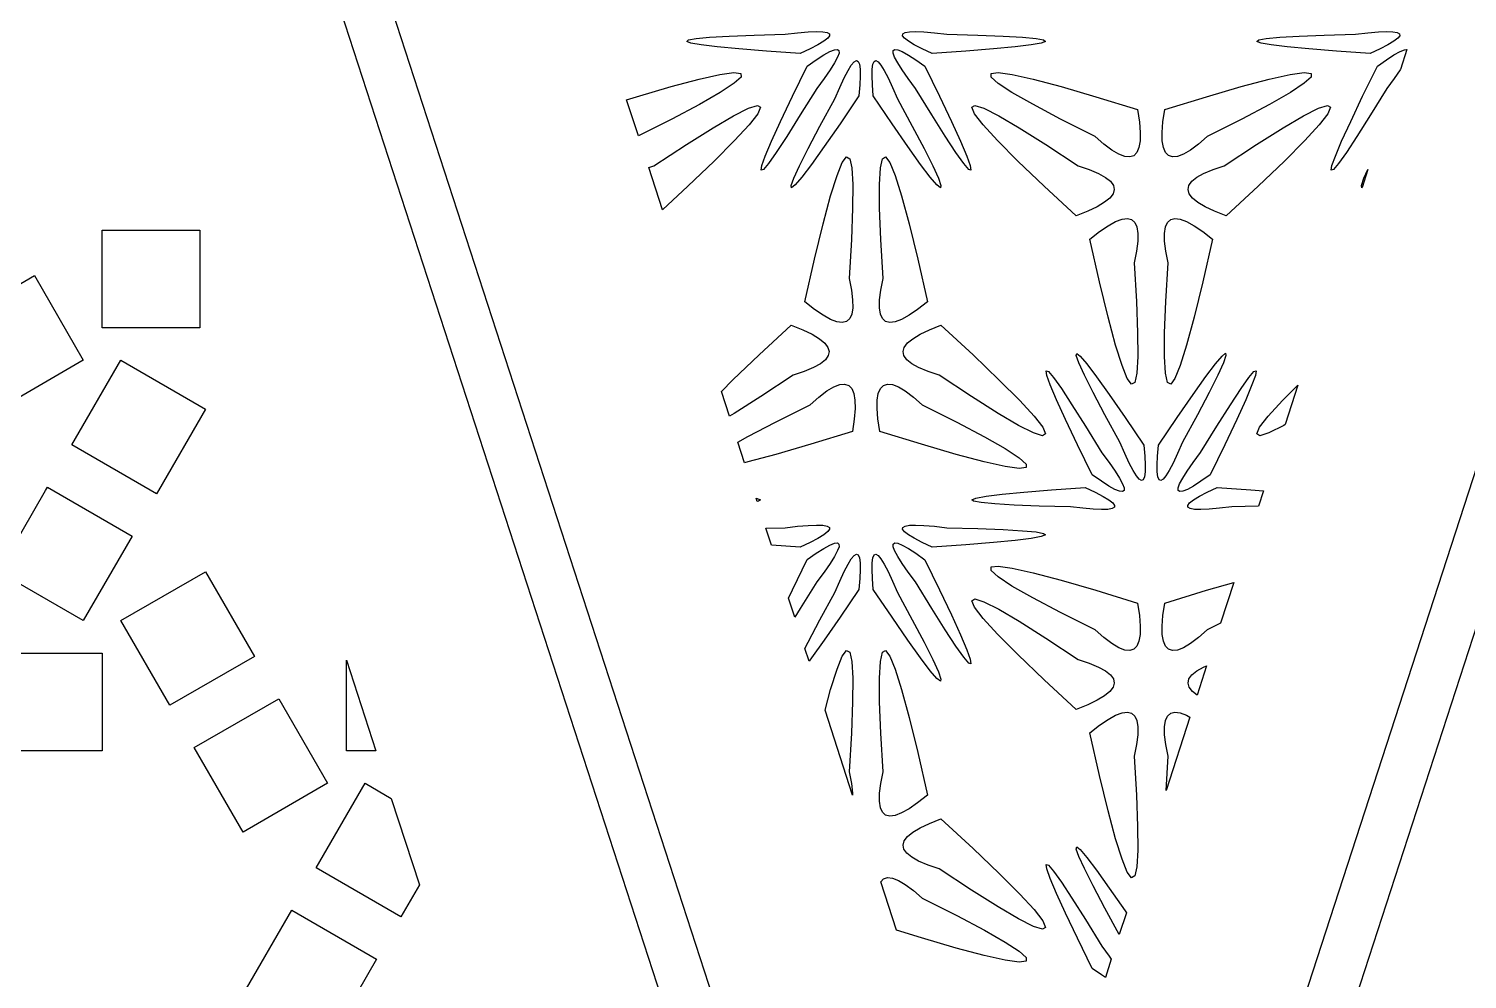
# Model space of a CAD drawing. Header units: metres. Extents: x 20 to 1108, y 20 to 485.
# Drawn here: x 269.3 to 357.6, y 77 to 135.4 of the extents above; entities that cross this region are included whole.
import ezdxf

# ---------------------------------------------------------------- set-up
doc = ezdxf.new("R2010")
doc.units = ezdxf.units.M

msp = doc.modelspace()

# ---------------------------------------------------------------- linework, layer by layer
for p, q in [((326.309, 20), (251.309, 250.826)), ((254.463, 250.826), (329.463, 20.0001)), ((329.463, 20.0001), (404.463, 250.826)), ((407.617, 250.826), (332.617, 20)), ((315.755, 135.029), (316.512, 135.117)), ((316.512, 135.117), (317.161, 135.174)), ((317.161, 135.174), (317.67, 135.195)), ((317.67, 135.195), (318.057, 135.183)), ((318.057, 135.183), (318.32, 135.135)), ((318.32, 135.135), (318.458, 135.053)), ((322.968, 135.053), (323.107, 135.134)), ((323.107, 135.134), (323.369, 135.183)), ((323.369, 135.183), (323.756, 135.195)), ((323.756, 135.195), (324.266, 135.174)), ((324.266, 135.174), (324.915, 135.118)), ((324.915, 135.118), (325.671, 135.029)), ((350.755, 135.029), (351.512, 135.117)), ((351.512, 135.117), (352.161, 135.174)), ((352.161, 135.174), (352.67, 135.195)), ((352.67, 135.195), (353.057, 135.183)), ((353.057, 135.183), (353.32, 135.135)), ((353.32, 135.135), (353.458, 135.053)), ((309.705, 134.591), (309.814, 134.686)), ((309.96, 134.488), (309.705, 134.591)), ((309.814, 134.686), (310.276, 134.772)), ((310.584, 134.373), (309.96, 134.488)), ((310.276, 134.772), (311.108, 134.85)), ((311.562, 134.255), (310.584, 134.373)), ((311.108, 134.85), (312.297, 134.917)), ((312.893, 134.123), (311.562, 134.255)), ((312.297, 134.917), (313.844, 134.979)), ((313.844, 134.979), (315.755, 135.029)), ((317.749, 134.379), (317.274, 134.131)), ((318.117, 134.601), (317.749, 134.379)), ((318.361, 134.789), (318.117, 134.601)), ((318.471, 134.938), (318.361, 134.789)), ((318.458, 135.053), (318.471, 134.938)), ((322.955, 134.938), (322.968, 135.053)), ((323.066, 134.788), (322.955, 134.938)), ((323.31, 134.6), (323.066, 134.788)), ((323.666, 134.385), (323.31, 134.6)), ((324.153, 134.13), (323.666, 134.385)), ((325.671, 135.029), (327.582, 134.978)), ((327.582, 134.978), (329.129, 134.917)), ((329.865, 134.254), (328.533, 134.125)), ((329.129, 134.917), (330.319, 134.85)), ((330.842, 134.373), (329.865, 134.254)), ((330.319, 134.85), (331.151, 134.771)), ((331.466, 134.487), (330.842, 134.373)), ((331.151, 134.771), (331.613, 134.686)), ((331.721, 134.591), (331.466, 134.487)), ((331.613, 134.686), (331.721, 134.591)), ((344.705, 134.591), (344.814, 134.686)), ((344.96, 134.488), (344.705, 134.591)), ((344.814, 134.686), (345.276, 134.772)), ((345.584, 134.373), (344.96, 134.488)), ((345.276, 134.772), (346.108, 134.85)), ((346.562, 134.255), (345.584, 134.373)), ((346.108, 134.85), (347.297, 134.917)), ((347.893, 134.123), (346.562, 134.255)), ((347.297, 134.917), (348.844, 134.979)), ((348.844, 134.979), (350.755, 135.029)), ((352.749, 134.379), (352.274, 134.131)), ((353.117, 134.601), (352.749, 134.379)), ((353.361, 134.789), (353.117, 134.601)), ((353.471, 134.938), (353.361, 134.789)), ((353.458, 135.053), (353.471, 134.938)), ((314.597, 133.988), (312.893, 134.123)), ((316.656, 133.841), (314.597, 133.988)), ((317.274, 134.131), (316.656, 133.841)), ((317.099, 133.072), (317.657, 133.461)), ((317.657, 133.461), (318.114, 133.753)), ((318.114, 133.753), (318.491, 133.959)), ((318.491, 133.959), (318.77, 134.074)), ((318.77, 134.074), (318.956, 134.096)), ((318.965, 133.626), (318.774, 133.268)), ((318.956, 134.096), (319.049, 134.027)), ((319.051, 133.865), (318.965, 133.626)), ((319.049, 134.027), (319.051, 133.865)), ((319.981, 133.329), (320.121, 133.409)), ((320.121, 133.409), (320.228, 133.362)), ((320.228, 133.362), (320.3, 133.192)), ((321.126, 133.191), (321.199, 133.361)), ((321.199, 133.361), (321.305, 133.409)), ((321.305, 133.409), (321.446, 133.329)), ((322.374, 133.865), (322.376, 134.027)), ((322.462, 133.623), (322.374, 133.865)), ((322.376, 134.027), (322.47, 134.096)), ((322.653, 133.268), (322.462, 133.623)), ((322.47, 134.096), (322.659, 134.074)), ((322.659, 134.074), (322.932, 133.962)), ((322.932, 133.962), (323.315, 133.751)), ((323.315, 133.751), (323.766, 133.461)), ((323.766, 133.461), (324.326, 133.07)), ((324.771, 133.841), (324.153, 134.13)), ((326.828, 133.988), (324.771, 133.841)), ((328.533, 134.125), (326.828, 133.988)), ((349.597, 133.988), (347.893, 134.123)), ((351.656, 133.841), (349.597, 133.988)), ((352.274, 134.131), (351.656, 133.841)), ((352.099, 133.072), (352.657, 133.461)), ((352.657, 133.461), (353.114, 133.753)), ((353.114, 133.753), (353.491, 133.959)), ((353.491, 133.959), (353.77, 134.074)), ((353.916, 134.091), (353.515, 132.858)), ((353.77, 134.074), (353.916, 134.091)), ((310.466, 132.271), (311.743, 132.557)), ((311.743, 132.557), (312.603, 132.674)), ((312.603, 132.674), (313.031, 132.622)), ((313.031, 132.622), (313.034, 132.399)), ((316.197, 131.216), (317.099, 133.072)), ((318.5, 132.834), (318.135, 132.312)), ((318.774, 133.268), (318.5, 132.834)), ((319.367, 132.346), (319.607, 132.803)), ((319.607, 132.803), (319.805, 133.121)), ((319.805, 133.121), (319.981, 133.329)), ((320.3, 133.192), (320.343, 132.886)), ((320.343, 132.886), (320.351, 132.458)), ((321.076, 132.471), (321.084, 132.886)), ((321.099, 131.922), (321.076, 132.471)), ((321.084, 132.886), (321.126, 133.191)), ((321.446, 133.329), (321.621, 133.121)), ((321.621, 133.121), (321.82, 132.803)), ((321.82, 132.803), (322.06, 132.342)), ((322.925, 132.834), (322.653, 133.268)), ((323.29, 132.313), (322.925, 132.834)), ((324.326, 133.07), (325.229, 131.214)), ((328.393, 132.399), (328.396, 132.621)), ((328.396, 132.621), (328.824, 132.673)), ((328.824, 132.673), (329.683, 132.557)), ((329.683, 132.557), (330.96, 132.27)), ((345.466, 132.271), (346.743, 132.557)), ((346.743, 132.557), (347.603, 132.674)), ((347.603, 132.674), (348.031, 132.622)), ((348.031, 132.622), (348.034, 132.399)), ((351.197, 131.216), (352.099, 133.072)), ((353.5, 132.834), (353.135, 132.312)), ((353.515, 132.858), (353.5, 132.834)), ((306.61, 131.189), (308.747, 131.812)), ((308.747, 131.812), (310.466, 132.271)), ((312.615, 132.012), (311.761, 131.45)), ((313.034, 132.399), (312.615, 132.012)), ((317.68, 131.703), (316.676, 130.068)), ((318.135, 132.312), (317.68, 131.703)), ((318.789, 131.053), (319.092, 131.759)), ((319.092, 131.759), (319.367, 132.346)), ((320.326, 131.922), (320.27, 131.242)), ((320.351, 132.458), (320.326, 131.922)), ((321.157, 131.242), (321.099, 131.922)), ((322.06, 132.342), (322.337, 131.755)), ((322.337, 131.755), (322.635, 131.06)), ((323.745, 131.703), (323.29, 132.313)), ((324.749, 130.068), (323.745, 131.703)), ((328.812, 132.011), (328.393, 132.399)), ((329.665, 131.449), (328.812, 132.011)), ((330.96, 132.27), (332.679, 131.812)), ((332.679, 131.812), (334.817, 131.188)), ((341.61, 131.189), (343.747, 131.812)), ((343.747, 131.812), (345.466, 132.271)), ((347.615, 132.012), (346.761, 131.45)), ((348.034, 132.399), (347.615, 132.012)), ((352.68, 131.703), (351.676, 130.068)), ((353.135, 132.312), (352.68, 131.703)), ((306.014, 131.003), (306.61, 131.189)), ((306.731, 128.796), (306.014, 131.003)), ((310.483, 130.72), (308.779, 129.82)), ((311.761, 131.45), (310.483, 130.72)), ((315.464, 129.674), (316.197, 131.216)), ((317.878, 129.375), (318.789, 131.053)), ((320.27, 131.242), (319.112, 129.532)), ((322.315, 129.532), (321.157, 131.242)), ((322.635, 131.06), (323.55, 129.372)), ((325.229, 131.214), (325.963, 129.672)), ((330.94, 130.723), (329.665, 131.449)), ((332.645, 129.821), (330.94, 130.723)), ((334.817, 131.188), (337.378, 130.395)), ((339.048, 130.396), (341.61, 131.189)), ((345.483, 130.72), (343.779, 129.82)), ((346.761, 131.45), (345.483, 130.72)), ((350.464, 129.674), (351.197, 131.216)), ((308.779, 129.82), (306.731, 128.796)), ((311.315, 129.289), (312.574, 130.024)), ((312.574, 130.024), (313.493, 130.485)), ((313.493, 130.485), (314.041, 130.657)), ((314.061, 130.145), (313.527, 129.455)), ((314.041, 130.657), (314.231, 130.544)), ((314.231, 130.544), (314.061, 130.145)), ((316.676, 130.068), (315.85, 128.757)), ((325.576, 128.758), (324.749, 130.068)), ((327.196, 130.544), (327.385, 130.657)), ((327.366, 130.145), (327.196, 130.544)), ((327.9, 129.454), (327.366, 130.145)), ((327.385, 130.657), (327.933, 130.485)), ((327.933, 130.485), (328.854, 130.024)), ((328.854, 130.024), (330.114, 129.287)), ((334.778, 128.754), (332.645, 129.821)), ((337.378, 130.395), (337.489, 129.635)), ((338.939, 129.646), (339.048, 130.396)), ((343.779, 129.82), (341.649, 128.754)), ((346.315, 129.289), (347.574, 130.024)), ((347.574, 130.024), (348.493, 130.485)), ((348.493, 130.485), (349.041, 130.657)), ((349.061, 130.145), (348.527, 129.455)), ((349.041, 130.657), (349.231, 130.544)), ((349.231, 130.544), (349.061, 130.145)), ((351.676, 130.068), (350.85, 128.757)), ((309.678, 128.259), (311.315, 129.289)), ((313.527, 129.455), (312.644, 128.497)), ((314.909, 128.454), (315.464, 129.674)), ((317.155, 128.001), (317.878, 129.375)), ((319.112, 129.532), (318.144, 128.129)), ((323.284, 128.129), (322.315, 129.532)), ((323.55, 129.372), (324.272, 128.001)), ((325.963, 129.672), (326.516, 128.454)), ((328.782, 128.497), (327.9, 129.454)), ((330.114, 129.287), (331.748, 128.258)), ((337.489, 129.635), (337.538, 128.993)), ((337.538, 128.993), (337.529, 128.477)), ((338.888, 128.994), (338.939, 129.646)), ((338.898, 128.477), (338.888, 128.994)), ((344.678, 128.259), (346.315, 129.289)), ((348.527, 129.455), (347.644, 128.497)), ((349.909, 128.454), (350.464, 129.674)), ((307.692, 126.949), (309.678, 128.259)), ((312.644, 128.497), (311.39, 127.239)), ((314.523, 127.539), (314.909, 128.454)), ((315.85, 128.757), (315.198, 127.765)), ((318.144, 128.129), (317.365, 127.036)), ((324.062, 127.036), (323.284, 128.129)), ((326.227, 127.767), (325.576, 128.758)), ((326.516, 128.454), (326.904, 127.539)), ((330.034, 127.24), (328.782, 128.497)), ((331.748, 128.258), (333.734, 126.949)), ((335.313, 128.283), (334.778, 128.754)), ((335.806, 127.913), (335.313, 128.283)), ((337.463, 128.07), (337.331, 127.759)), ((337.529, 128.477), (337.463, 128.07)), ((338.963, 128.07), (338.898, 128.477)), ((339.095, 127.76), (338.963, 128.07)), ((341.114, 128.284), (340.619, 127.913)), ((341.649, 128.754), (341.114, 128.284)), ((342.692, 126.949), (344.678, 128.259)), ((347.644, 128.497), (346.39, 127.239)), ((349.523, 127.539), (349.909, 128.454)), ((350.85, 128.757), (350.198, 127.765)), ((311.39, 127.239), (309.778, 125.7)), ((314.314, 126.96), (314.523, 127.539)), ((315.198, 127.765), (314.715, 127.083)), ((316.624, 126.943), (317.155, 128.001)), ((319.251, 127.144), (319.513, 127.491)), ((319.513, 127.491), (319.706, 127.383)), ((319.706, 127.383), (319.833, 126.825)), ((321.593, 126.824), (321.72, 127.384)), ((321.72, 127.384), (321.913, 127.491)), ((321.913, 127.491), (322.176, 127.144)), ((324.272, 128.001), (324.806, 126.938)), ((326.71, 127.083), (326.227, 127.767)), ((326.904, 127.539), (327.112, 126.96)), ((331.648, 125.7), (330.034, 127.24)), ((336.233, 127.66), (335.806, 127.913)), ((336.597, 127.518), (336.233, 127.66)), ((336.897, 127.489), (336.597, 127.518)), ((337.147, 127.569), (336.897, 127.489)), ((337.331, 127.759), (337.147, 127.569)), ((339.28, 127.57), (339.095, 127.76)), ((339.53, 127.489), (339.28, 127.57)), ((339.829, 127.518), (339.53, 127.489)), ((340.194, 127.66), (339.829, 127.518)), ((340.619, 127.913), (340.194, 127.66)), ((346.39, 127.239), (344.778, 125.7)), ((349.314, 126.96), (349.523, 127.539)), ((350.198, 127.765), (349.715, 127.083)), ((307.367, 126.839), (307.692, 126.949)), ((308.208, 124.248), (307.367, 126.839)), ((314.274, 126.676), (314.314, 126.96)), ((314.409, 126.725), (314.274, 126.676)), ((314.715, 127.083), (314.409, 126.725)), ((316.278, 126.192), (316.624, 126.943)), ((317.365, 127.036), (316.773, 126.253)), ((318.534, 125.098), (318.929, 126.355)), ((318.929, 126.355), (319.251, 127.144)), ((319.833, 126.825), (319.892, 125.796)), ((321.534, 125.796), (321.593, 126.824)), ((322.176, 127.144), (322.497, 126.354)), ((322.497, 126.354), (322.892, 125.096)), ((324.654, 126.252), (324.062, 127.036)), ((324.806, 126.938), (325.152, 126.186)), ((327.017, 126.725), (326.71, 127.083)), ((327.152, 126.676), (327.017, 126.725)), ((327.112, 126.96), (327.152, 126.676)), ((333.734, 126.949), (334.41, 126.72)), ((334.41, 126.72), (334.989, 126.476)), ((334.989, 126.476), (335.409, 126.239)), ((341.016, 126.24), (341.437, 126.476)), ((341.437, 126.476), (342.015, 126.721)), ((342.015, 126.721), (342.692, 126.949)), ((349.274, 126.676), (349.314, 126.96)), ((349.409, 126.725), (349.274, 126.676)), ((349.715, 127.083), (349.409, 126.725)), ((351.52, 126.717), (351.161, 125.614)), ((351.278, 126.192), (351.52, 126.717)), ((309.778, 125.7), (308.208, 124.248)), ((316.118, 125.738), (316.278, 126.192)), ((316.142, 125.6), (316.118, 125.738)), ((316.364, 125.771), (316.142, 125.6)), ((316.773, 126.253), (316.364, 125.771)), ((319.892, 125.796), (319.885, 124.338)), ((321.541, 124.34), (321.534, 125.796)), ((325.064, 125.769), (324.654, 126.252)), ((325.278, 125.603), (325.064, 125.769)), ((325.152, 126.186), (325.309, 125.737)), ((325.309, 125.737), (325.278, 125.603)), ((333.617, 123.877), (331.648, 125.7)), ((335.409, 126.239), (335.711, 125.996)), ((335.711, 125.996), (335.893, 125.743)), ((335.946, 125.489), (335.871, 125.234)), ((335.893, 125.743), (335.946, 125.489)), ((340.48, 125.49), (340.533, 125.743)), ((340.553, 125.233), (340.48, 125.49)), ((340.533, 125.743), (340.714, 125.996)), ((340.714, 125.996), (341.016, 126.24)), ((344.778, 125.7), (342.809, 123.877)), ((351.118, 125.738), (351.278, 126.192)), ((351.142, 125.6), (351.118, 125.738)), ((351.161, 125.614), (351.142, 125.6)), ((318.073, 123.379), (318.534, 125.098)), ((322.892, 125.096), (323.356, 123.378)), ((335.351, 124.704), (334.899, 124.433)), ((335.67, 124.966), (335.351, 124.704)), ((335.871, 125.234), (335.67, 124.966)), ((340.753, 124.967), (340.553, 125.233)), ((341.078, 124.702), (340.753, 124.967)), ((341.527, 124.433), (341.078, 124.702)), ((319.885, 124.338), (319.812, 122.413)), ((321.615, 122.414), (321.541, 124.34)), ((334.326, 124.16), (333.617, 123.877)), ((334.899, 124.433), (334.326, 124.16)), ((336.034, 123.519), (336.426, 123.666)), ((336.426, 123.666), (336.753, 123.708)), ((336.753, 123.708), (337.013, 123.643)), ((337.013, 123.643), (337.208, 123.467)), ((339.218, 123.467), (339.413, 123.643)), ((339.413, 123.643), (339.673, 123.707)), ((339.673, 123.707), (340, 123.666)), ((340, 123.666), (340.393, 123.518)), ((342.096, 124.161), (341.527, 124.433)), ((342.809, 123.877), (342.096, 124.161)), ((273.809, 117), (273.809, 123)), ((273.809, 123), (279.809, 123)), ((279.809, 123), (279.809, 117)), ((317.545, 121.218), (318.073, 123.379)), ((323.356, 123.378), (323.881, 121.218)), ((334.451, 122.434), (335.05, 122.907)), ((335.05, 122.907), (335.571, 123.262)), ((335.571, 123.262), (336.034, 123.519)), ((337.208, 123.467), (337.331, 123.194)), ((337.331, 123.194), (337.392, 122.799)), ((337.392, 122.799), (337.386, 122.31)), ((339.034, 122.799), (339.095, 123.194)), ((339.04, 122.31), (339.034, 122.799)), ((339.095, 123.194), (339.218, 123.467)), ((340.393, 123.518), (340.856, 123.262)), ((340.856, 123.262), (341.376, 122.906)), ((341.376, 122.906), (341.975, 122.434)), ((319.812, 122.413), (319.671, 120.034)), ((321.755, 120.033), (321.615, 122.414)), ((335.045, 119.814), (334.451, 122.434)), ((337.386, 122.31), (337.314, 121.713)), ((339.113, 121.712), (339.04, 122.31)), ((341.975, 122.434), (341.381, 119.814)), ((316.951, 118.599), (317.545, 121.218)), ((323.881, 121.218), (324.475, 118.599)), ((337.314, 121.713), (337.171, 120.998)), ((337.171, 120.998), (337.312, 118.617)), ((339.255, 120.997), (339.113, 121.712)), ((339.115, 118.621), (339.255, 120.997)), ((264.46, 117.202), (269.656, 120.201)), ((269.656, 120.201), (272.657, 115.005)), ((319.671, 120.034), (319.814, 119.319)), ((319.814, 119.319), (319.886, 118.723)), ((321.54, 118.723), (321.613, 119.318)), ((321.613, 119.318), (321.755, 120.033)), ((335.571, 117.653), (335.045, 119.814)), ((341.381, 119.814), (340.854, 117.652)), ((317.548, 118.127), (316.951, 118.599)), ((319.886, 118.723), (319.892, 118.233)), ((321.534, 118.233), (321.54, 118.723)), ((324.475, 118.599), (323.878, 118.127)), ((337.312, 118.617), (337.385, 116.692)), ((339.041, 116.698), (339.115, 118.621)), ((318.07, 117.771), (317.548, 118.127)), ((318.534, 117.515), (318.07, 117.771)), ((318.926, 117.365), (318.534, 117.515)), ((319.708, 117.565), (319.513, 117.39)), ((319.831, 117.837), (319.708, 117.565)), ((319.892, 118.233), (319.831, 117.837)), ((321.595, 117.837), (321.534, 118.233)), ((321.718, 117.565), (321.595, 117.837)), ((321.913, 117.39), (321.718, 117.565)), ((322.893, 117.513), (322.5, 117.365)), ((323.356, 117.77), (322.893, 117.513)), ((323.878, 118.127), (323.356, 117.77)), ((336.034, 115.936), (335.571, 117.653)), ((340.854, 117.652), (340.392, 115.935)), ((279.809, 117), (273.809, 117)), ((314.149, 115.331), (316.117, 117.154)), ((316.117, 117.154), (316.83, 116.87)), ((316.83, 116.87), (317.399, 116.601)), ((317.399, 116.601), (317.848, 116.329)), ((319.253, 117.324), (318.926, 117.365)), ((319.513, 117.39), (319.253, 117.324)), ((322.173, 117.323), (321.913, 117.39)), ((322.5, 117.365), (322.173, 117.323)), ((323.576, 116.327), (324.028, 116.6)), ((324.028, 116.6), (324.6, 116.871)), ((324.6, 116.871), (325.31, 117.154)), ((325.31, 117.154), (327.279, 115.331)), ((337.385, 116.692), (337.392, 115.235)), ((339.034, 115.235), (339.041, 116.698)), ((317.848, 116.329), (318.173, 116.065)), ((318.173, 116.065), (318.373, 115.799)), ((318.373, 115.799), (318.447, 115.541)), ((322.981, 115.542), (323.055, 115.798)), ((323.055, 115.798), (323.256, 116.066)), ((323.256, 116.066), (323.576, 116.327)), ((336.428, 114.682), (336.034, 115.936)), ((340.392, 115.935), (339.998, 114.68)), ((272.657, 115.005), (267.461, 112.005)), ((271.961, 109.809), (274.961, 115.005)), ((274.961, 115.005), (280.157, 112.005)), ((312.539, 113.794), (314.149, 115.331)), ((318.212, 115.036), (317.91, 114.792)), ((318.394, 115.288), (318.212, 115.036)), ((318.447, 115.541), (318.394, 115.288)), ((323.034, 115.288), (322.981, 115.542)), ((323.215, 115.036), (323.034, 115.288)), ((323.517, 114.792), (323.215, 115.036)), ((327.279, 115.331), (328.892, 113.791)), ((333.617, 115.294), (333.649, 115.429)), ((333.775, 114.848), (333.617, 115.294)), ((333.649, 115.429), (333.863, 115.263)), ((334.12, 114.094), (333.775, 114.848)), ((333.863, 115.263), (334.273, 114.779)), ((337.392, 115.235), (337.333, 114.207)), ((339.093, 114.206), (339.034, 115.235)), ((342.159, 114.785), (342.563, 115.262)), ((342.649, 114.841), (342.304, 114.092)), ((342.563, 115.262), (342.784, 115.433)), ((342.808, 115.293), (342.649, 114.841)), ((342.784, 115.433), (342.808, 115.293)), ((316.235, 114.082), (314.248, 112.773)), ((316.91, 114.311), (316.235, 114.082)), ((317.49, 114.557), (316.91, 114.311)), ((317.91, 114.792), (317.49, 114.557)), ((323.938, 114.558), (323.517, 114.792)), ((324.517, 114.312), (323.938, 114.558)), ((325.193, 114.082), (324.517, 114.312)), ((327.178, 112.774), (325.193, 114.082)), ((331.814, 114.074), (331.775, 114.359)), ((331.775, 114.359), (331.909, 114.308)), ((332.023, 113.492), (331.814, 114.074)), ((331.909, 114.308), (332.216, 113.948)), ((332.216, 113.948), (332.7, 113.266)), ((334.655, 113.03), (334.12, 114.094)), ((334.273, 114.779), (334.865, 113.995)), ((334.865, 113.995), (335.643, 112.902)), ((336.75, 113.888), (336.428, 114.682)), ((337.333, 114.207), (337.206, 113.648)), ((339.22, 113.649), (339.093, 114.206)), ((339.998, 114.68), (339.675, 113.888)), ((340.784, 112.904), (341.564, 113.998)), ((341.564, 113.998), (342.159, 114.785)), ((342.304, 114.092), (341.772, 113.03)), ((343.731, 113.27), (344.211, 113.948)), ((344.211, 113.948), (344.518, 114.308)), ((344.613, 114.071), (344.404, 113.492)), ((344.518, 114.308), (344.653, 114.356)), ((344.653, 114.356), (344.613, 114.071)), ((311.834, 113.088), (312.539, 113.794)), ((312.326, 111.575), (311.834, 113.088)), ((317.813, 112.747), (318.308, 113.119)), ((318.308, 113.119), (318.733, 113.371)), ((318.733, 113.371), (319.097, 113.515)), ((319.097, 113.515), (319.397, 113.542)), ((319.397, 113.542), (319.647, 113.461)), ((319.647, 113.461), (319.831, 113.273)), ((319.831, 113.273), (319.963, 112.961)), ((321.463, 112.961), (321.595, 113.273)), ((321.595, 113.273), (321.78, 113.462)), ((321.78, 113.462), (322.03, 113.542)), ((322.03, 113.542), (322.329, 113.516)), ((322.329, 113.516), (322.694, 113.371)), ((322.694, 113.371), (323.118, 113.119)), ((323.118, 113.119), (323.614, 112.748)), ((328.892, 113.791), (330.145, 112.535)), ((332.41, 112.577), (332.023, 113.492)), ((332.7, 113.266), (333.351, 112.274)), ((337.013, 113.54), (336.75, 113.888)), ((337.206, 113.648), (337.013, 113.54)), ((339.413, 113.54), (339.22, 113.649)), ((339.675, 113.888), (339.413, 113.54)), ((343.077, 112.276), (343.731, 113.27)), ((344.404, 113.492), (344.017, 112.577)), ((346.283, 112.535), (347.216, 113.471)), ((347.216, 113.471), (346.431, 111.053)), ((314.248, 112.773), (312.612, 111.742)), ((315.15, 111.212), (317.278, 112.277)), ((317.278, 112.277), (317.813, 112.747)), ((319.963, 112.961), (320.029, 112.555)), ((320.029, 112.555), (320.038, 112.037)), ((321.388, 112.038), (321.398, 112.555)), ((321.398, 112.555), (321.463, 112.961)), ((323.614, 112.748), (324.149, 112.277)), ((324.149, 112.277), (326.282, 111.21)), ((328.813, 111.744), (327.178, 112.774)), ((330.145, 112.535), (331.025, 111.579)), ((332.963, 111.359), (332.41, 112.577)), ((333.351, 112.274), (334.177, 110.963)), ((335.376, 111.659), (334.655, 113.03)), ((335.643, 112.902), (336.612, 111.5)), ((339.816, 111.5), (340.784, 112.904)), ((341.772, 113.03), (341.049, 111.658)), ((342.251, 110.964), (343.077, 112.276)), ((344.017, 112.577), (343.463, 111.359)), ((345.402, 111.579), (346.283, 112.535)), ((280.157, 112.005), (277.274, 107.01)), ((312.612, 111.742), (312.326, 111.575)), ((319.989, 111.397), (319.878, 110.637)), ((320.038, 112.037), (319.989, 111.397)), ((321.438, 111.398), (321.388, 112.038)), ((321.548, 110.637), (321.438, 111.398)), ((330.073, 111.008), (328.813, 111.744)), ((331.025, 111.579), (331.561, 110.888)), ((333.698, 109.818), (332.963, 111.359)), ((336.291, 109.973), (335.376, 111.659)), ((336.612, 111.5), (337.77, 109.789)), ((338.657, 109.789), (339.816, 111.5)), ((341.049, 111.658), (340.137, 109.979)), ((343.463, 111.359), (342.73, 109.817)), ((344.866, 110.887), (345.402, 111.579)), ((313.448, 110.314), (315.15, 111.212)), ((319.878, 110.637), (317.317, 109.843)), ((324.11, 109.844), (321.548, 110.637)), ((326.282, 111.21), (327.987, 110.31)), ((330.993, 110.546), (330.073, 111.008)), ((331.541, 110.374), (330.993, 110.546)), ((331.731, 110.488), (331.541, 110.374)), ((331.561, 110.888), (331.731, 110.488)), ((334.177, 110.963), (335.181, 109.328)), ((341.25, 109.335), (342.251, 110.964)), ((344.696, 110.488), (344.866, 110.887)), ((344.885, 110.374), (344.696, 110.488)), ((345.433, 110.546), (344.885, 110.374)), ((346.353, 111.008), (345.433, 110.546)), ((346.431, 111.053), (346.353, 111.008)), ((277.156, 106.809), (271.961, 109.809)), ((312.848, 109.97), (313.448, 110.314)), ((313.255, 108.715), (312.848, 109.97)), ((317.317, 109.843), (315.179, 109.22)), ((326.247, 109.22), (324.11, 109.844)), ((327.987, 110.31), (329.257, 109.584)), ((329.257, 109.584), (330.115, 109.021)), ((334.6, 107.961), (333.698, 109.818)), ((336.589, 109.276), (336.291, 109.973)), ((337.77, 109.789), (337.827, 109.109)), ((338.6, 109.114), (338.657, 109.789)), ((340.137, 109.979), (339.834, 109.274)), ((342.73, 109.817), (341.827, 107.959)), ((313.46, 108.761), (313.255, 108.715)), ((315.179, 109.22), (313.46, 108.761)), ((327.966, 108.762), (326.247, 109.22)), ((329.243, 108.476), (327.966, 108.762)), ((330.115, 109.021), (330.534, 108.633)), ((330.534, 108.633), (330.531, 108.41)), ((335.181, 109.328), (335.636, 108.719)), ((335.636, 108.719), (336.001, 108.198)), ((336.867, 108.69), (336.589, 109.276)), ((337.104, 108.234), (336.867, 108.69)), ((337.827, 109.109), (337.851, 108.561)), ((338.576, 108.573), (338.6, 109.114)), ((339.563, 108.692), (339.323, 108.233)), ((339.834, 109.274), (339.563, 108.692)), ((340.426, 108.198), (340.793, 108.725)), ((340.793, 108.725), (341.25, 109.335)), ((330.103, 108.359), (329.243, 108.476)), ((330.531, 108.41), (330.103, 108.359)), ((335.16, 107.57), (334.6, 107.961)), ((336.001, 108.198), (336.274, 107.766)), ((336.274, 107.766), (336.464, 107.408)), ((337.305, 107.91), (337.104, 108.234)), ((337.481, 107.702), (337.305, 107.91)), ((337.8, 107.841), (337.728, 107.67)), ((337.842, 108.146), (337.8, 107.841)), ((337.851, 108.561), (337.842, 108.146)), ((338.583, 108.146), (338.576, 108.573)), ((338.626, 107.84), (338.583, 108.146)), ((338.699, 107.669), (338.626, 107.84)), ((339.121, 107.91), (338.946, 107.702)), ((339.323, 108.233), (339.121, 107.91)), ((339.963, 107.408), (340.153, 107.766)), ((340.153, 107.766), (340.426, 108.198)), ((341.827, 107.959), (341.27, 107.571)), ((267.46, 102.015), (270.344, 107.01)), ((270.344, 107.01), (270.461, 107.211)), ((270.461, 107.211), (275.656, 104.211)), ((277.274, 107.01), (277.156, 106.809)), ((329.062, 106.777), (330.394, 106.906)), ((330.394, 106.906), (332.098, 107.043)), ((332.098, 107.043), (334.156, 107.191)), ((334.156, 107.191), (334.774, 106.901)), ((334.774, 106.901), (335.26, 106.648)), ((335.612, 107.281), (335.16, 107.57)), ((335.993, 107.07), (335.612, 107.281)), ((336.268, 106.957), (335.993, 107.07)), ((336.456, 106.936), (336.268, 106.957)), ((336.55, 107.004), (336.456, 106.936)), ((336.464, 107.408), (336.552, 107.166)), ((336.552, 107.166), (336.55, 107.004)), ((337.621, 107.622), (337.481, 107.702)), ((337.728, 107.67), (337.621, 107.622)), ((338.805, 107.622), (338.699, 107.669)), ((338.946, 107.702), (338.805, 107.622)), ((339.875, 107.166), (339.963, 107.408)), ((339.877, 107.004), (339.875, 107.166)), ((339.97, 106.936), (339.877, 107.004)), ((340.157, 106.957), (339.97, 106.936)), ((340.436, 107.072), (340.157, 106.957)), ((340.813, 107.278), (340.436, 107.072)), ((341.27, 107.571), (340.813, 107.278)), ((341.177, 106.652), (341.653, 106.901)), ((341.653, 106.901), (342.271, 107.191)), ((342.271, 107.191), (344.329, 107.043)), ((344.329, 107.043), (345.108, 106.982)), ((345.108, 106.982), (344.804, 106.046)), ((313.96, 106.545), (313.966, 106.544)), ((314.031, 106.331), (313.96, 106.545)), ((313.966, 106.544), (314.221, 106.441)), ((314.113, 106.346), (314.031, 106.331)), ((314.221, 106.441), (314.113, 106.346)), ((327.205, 106.441), (327.46, 106.544)), ((327.314, 106.346), (327.205, 106.441)), ((327.776, 106.261), (327.314, 106.346)), ((327.46, 106.544), (328.084, 106.658)), ((328.608, 106.184), (327.776, 106.261)), ((328.084, 106.658), (329.062, 106.777)), ((329.797, 106.114), (328.608, 106.184)), ((331.344, 106.054), (329.797, 106.114)), ((333.255, 106.003), (331.344, 106.054)), ((334.011, 105.913), (333.255, 106.003)), ((335.26, 106.648), (335.617, 106.433)), ((335.617, 106.433), (335.861, 106.243)), ((335.958, 105.98), (335.82, 105.898)), ((335.861, 106.243), (335.971, 106.094)), ((335.971, 106.094), (335.958, 105.98)), ((340.455, 106.094), (340.566, 106.242)), ((340.468, 105.979), (340.455, 106.094)), ((340.607, 105.897), (340.468, 105.979)), ((340.566, 106.242), (340.81, 106.432)), ((340.81, 106.432), (341.177, 106.652)), ((343.171, 106.002), (342.414, 105.914)), ((344.804, 106.046), (343.171, 106.002)), ((334.66, 105.858), (334.011, 105.913)), ((335.17, 105.836), (334.66, 105.858)), ((335.557, 105.85), (335.17, 105.836)), ((335.82, 105.898), (335.557, 105.85)), ((340.869, 105.85), (340.607, 105.897)), ((341.256, 105.836), (340.869, 105.85)), ((341.765, 105.858), (341.256, 105.836)), ((342.414, 105.914), (341.765, 105.858)), ((275.656, 104.211), (272.656, 99.0146)), ((314.565, 104.687), (315.755, 104.718)), ((314.9, 103.656), (314.565, 104.687)), ((315.755, 104.718), (316.512, 104.807)), ((316.512, 104.807), (317.161, 104.863)), ((317.161, 104.863), (317.67, 104.884)), ((317.67, 104.884), (318.057, 104.871)), ((318.117, 104.289), (317.749, 104.068)), ((318.057, 104.871), (318.32, 104.824)), ((318.361, 104.479), (318.117, 104.289)), ((318.32, 104.824), (318.458, 104.742)), ((318.471, 104.626), (318.361, 104.479)), ((318.458, 104.742), (318.471, 104.626)), ((322.955, 104.626), (322.968, 104.742)), ((323.066, 104.478), (322.955, 104.626)), ((322.968, 104.742), (323.107, 104.823)), ((323.31, 104.288), (323.066, 104.478)), ((323.107, 104.823), (323.369, 104.871)), ((323.666, 104.074), (323.31, 104.288)), ((323.369, 104.871), (323.756, 104.884)), ((323.756, 104.884), (324.266, 104.863)), ((324.266, 104.863), (324.915, 104.808)), ((324.915, 104.808), (325.671, 104.718)), ((325.671, 104.718), (327.582, 104.666)), ((327.582, 104.666), (329.129, 104.607)), ((329.129, 104.607), (330.319, 104.538)), ((330.319, 104.538), (331.151, 104.459)), ((331.151, 104.459), (331.613, 104.374)), ((331.721, 104.28), (331.466, 104.176)), ((331.613, 104.374), (331.721, 104.28)), ((316.656, 103.53), (314.9, 103.656)), ((317.274, 103.82), (316.656, 103.53)), ((317.749, 104.068), (317.274, 103.82)), ((317.657, 103.151), (318.114, 103.443)), ((318.114, 103.443), (318.491, 103.649)), ((318.491, 103.649), (318.77, 103.763)), ((318.77, 103.763), (318.956, 103.785)), ((318.956, 103.785), (319.049, 103.716)), ((319.051, 103.554), (318.965, 103.316)), ((319.049, 103.716), (319.051, 103.554)), ((322.374, 103.554), (322.376, 103.716)), ((322.462, 103.313), (322.374, 103.554)), ((322.376, 103.716), (322.47, 103.785)), ((322.47, 103.785), (322.659, 103.763)), ((322.659, 103.763), (322.932, 103.651)), ((322.932, 103.651), (323.315, 103.441)), ((323.315, 103.441), (323.766, 103.151)), ((324.153, 103.819), (323.666, 104.074)), ((324.771, 103.53), (324.153, 103.819)), ((326.828, 103.677), (324.771, 103.53)), ((328.533, 103.815), (326.828, 103.677)), ((329.865, 103.943), (328.533, 103.815)), ((330.842, 104.063), (329.865, 103.943)), ((331.466, 104.176), (330.842, 104.063)), ((316.197, 100.905), (317.099, 102.761)), ((317.099, 102.761), (317.657, 103.151)), ((318.5, 102.524), (318.135, 102)), ((318.774, 102.956), (318.5, 102.524)), ((318.965, 103.316), (318.774, 102.956)), ((319.367, 102.035), (319.607, 102.492)), ((319.607, 102.492), (319.805, 102.811)), ((319.805, 102.811), (319.981, 103.019)), ((319.981, 103.019), (320.121, 103.099)), ((320.121, 103.099), (320.228, 103.051)), ((320.228, 103.051), (320.3, 102.88)), ((320.3, 102.88), (320.343, 102.575)), ((320.343, 102.575), (320.351, 102.148)), ((321.076, 102.16), (321.084, 102.575)), ((321.084, 102.575), (321.126, 102.879)), ((321.126, 102.879), (321.199, 103.05)), ((321.199, 103.05), (321.305, 103.099)), ((321.305, 103.099), (321.446, 103.019)), ((321.446, 103.019), (321.621, 102.811)), ((321.621, 102.811), (321.82, 102.492)), ((321.82, 102.492), (322.06, 102.031)), ((322.653, 102.956), (322.462, 103.313)), ((322.925, 102.524), (322.653, 102.956)), ((323.29, 102.001), (322.925, 102.524)), ((323.766, 103.151), (324.326, 102.759)), ((324.326, 102.759), (325.229, 100.903)), ((272.656, 99.0146), (267.46, 102.015)), ((274.96, 99.0146), (280.156, 102.015)), ((280.156, 102.015), (283.157, 96.8184)), ((318.135, 102), (317.68, 101.393)), ((319.092, 101.448), (319.367, 102.035)), ((320.326, 101.611), (320.27, 100.932)), ((320.351, 102.148), (320.326, 101.611)), ((321.099, 101.612), (321.076, 102.16)), ((321.157, 100.932), (321.099, 101.612)), ((322.06, 102.031), (322.337, 101.444)), ((323.745, 101.393), (323.29, 102.001)), ((328.393, 102.087), (328.396, 102.311)), ((328.812, 101.7), (328.393, 102.087)), ((328.396, 102.311), (328.824, 102.362)), ((329.665, 101.138), (328.812, 101.7)), ((328.824, 102.362), (329.683, 102.245)), ((329.683, 102.245), (330.96, 101.958)), ((330.96, 101.958), (332.679, 101.5)), ((315.957, 100.401), (316.197, 100.905)), ((317.68, 101.393), (316.676, 99.757)), ((317.878, 99.0646), (318.789, 100.742)), ((318.789, 100.742), (319.092, 101.448)), ((320.27, 100.932), (319.112, 99.2208)), ((322.315, 99.2208), (321.157, 100.932)), ((322.337, 101.444), (322.635, 100.748)), ((322.635, 100.748), (323.55, 99.0616)), ((324.749, 99.757), (323.745, 101.393)), ((325.229, 100.903), (325.963, 99.3615)), ((330.94, 100.411), (329.665, 101.138)), ((332.679, 101.5), (334.817, 100.876)), ((334.817, 100.876), (337.378, 100.083)), ((339.048, 100.084), (341.61, 100.877)), ((341.61, 100.877), (343.283, 101.365)), ((343.283, 101.365), (342.466, 98.8536)), ((316.339, 99.2238), (315.957, 100.401)), ((327.196, 100.234), (327.385, 100.346)), ((327.366, 99.8331), (327.196, 100.234)), ((327.9, 99.1437), (327.366, 99.8331)), ((327.385, 100.346), (327.933, 100.174)), ((327.933, 100.174), (328.854, 99.712)), ((332.645, 99.5099), (330.94, 100.411)), ((337.378, 100.083), (337.489, 99.3243)), ((338.939, 99.3341), (339.048, 100.084)), ((277.961, 93.8184), (274.96, 99.0146)), ((316.676, 99.757), (316.339, 99.2238)), ((317.155, 97.6906), (317.878, 99.0646)), ((319.112, 99.2208), (318.144, 97.8185)), ((323.284, 97.8185), (322.315, 99.2208)), ((323.55, 99.0616), (324.272, 97.6906)), ((325.576, 98.4474), (324.749, 99.757)), ((325.963, 99.3615), (326.516, 98.1437)), ((328.782, 98.1866), (327.9, 99.1437)), ((328.854, 99.712), (330.114, 98.9767)), ((330.114, 98.9767), (331.748, 97.9474)), ((334.778, 98.4435), (332.645, 99.5099)), ((337.489, 99.3243), (337.538, 98.6827)), ((338.888, 98.6837), (338.939, 99.3341)), ((326.227, 97.4552), (325.576, 98.4474)), ((326.516, 98.1437), (326.904, 97.2296)), ((330.034, 96.9288), (328.782, 98.1866)), ((335.313, 97.9728), (334.778, 98.4435)), ((337.529, 98.1652), (337.463, 97.7589)), ((337.538, 98.6827), (337.529, 98.1652)), ((338.898, 98.1652), (338.888, 98.6837)), ((338.963, 97.7589), (338.898, 98.1652)), ((341.649, 98.4435), (341.114, 97.9747)), ((342.466, 98.8536), (341.649, 98.4435)), ((316.962, 97.3068), (317.155, 97.6906)), ((317.215, 96.5284), (316.962, 97.3068)), ((318.144, 97.8185), (317.365, 96.7257)), ((319.251, 96.8322), (319.513, 97.1798)), ((319.513, 97.1798), (319.706, 97.0724)), ((321.72, 97.0734), (321.913, 97.1798)), ((321.913, 97.1798), (322.176, 96.8322)), ((324.062, 96.7257), (323.284, 97.8185)), ((324.272, 97.6906), (324.806, 96.6261)), ((326.71, 96.7726), (326.227, 97.4552)), ((326.904, 97.2296), (327.112, 96.6495)), ((331.748, 97.9474), (333.734, 96.6378)), ((335.806, 97.6027), (335.313, 97.9728)), ((336.233, 97.3497), (335.806, 97.6027)), ((336.597, 97.2062), (336.233, 97.3497)), ((336.897, 97.1779), (336.597, 97.2062)), ((337.147, 97.2579), (336.897, 97.1779)), ((337.331, 97.4484), (337.147, 97.2579)), ((337.463, 97.7589), (337.331, 97.4484)), ((339.095, 97.4493), (338.963, 97.7589)), ((339.28, 97.2589), (339.095, 97.4493)), ((339.53, 97.1779), (339.28, 97.2589)), ((339.829, 97.2062), (339.53, 97.1779)), ((340.194, 97.3497), (339.829, 97.2062)), ((340.619, 97.6027), (340.194, 97.3497)), ((341.114, 97.9747), (340.619, 97.6027)), ((267.809, 97.0195), (273.809, 97.0195)), ((273.809, 97.0195), (273.809, 91.0195)), ((283.157, 96.8184), (277.961, 93.8184)), ((288.809, 91.0195), (288.809, 96.5801)), ((288.809, 96.5801), (290.615, 91.0195)), ((317.365, 96.7257), (317.215, 96.5284)), ((318.929, 96.0431), (319.251, 96.8322)), ((319.706, 97.0724), (319.833, 96.5148)), ((319.833, 96.5148), (319.892, 95.4855)), ((321.534, 95.4855), (321.593, 96.5128)), ((321.593, 96.5128), (321.72, 97.0734)), ((322.176, 96.8322), (322.497, 96.0421)), ((324.654, 95.9415), (324.062, 96.7257)), ((324.806, 96.6261), (325.152, 95.8741)), ((327.017, 96.4132), (326.71, 96.7726)), ((327.152, 96.3654), (327.017, 96.4132)), ((327.112, 96.6495), (327.152, 96.3654)), ((331.648, 95.3898), (330.034, 96.9288)), ((333.734, 96.6378), (334.41, 96.4093)), ((334.41, 96.4093), (334.989, 96.1642)), ((318.534, 94.7863), (318.929, 96.0431)), ((319.892, 95.4855), (319.885, 94.0275)), ((321.541, 94.0294), (321.534, 95.4855)), ((322.497, 96.0421), (322.892, 94.7853)), ((325.064, 95.4572), (324.654, 95.9415)), ((325.278, 95.2911), (325.064, 95.4572)), ((325.152, 95.8741), (325.309, 95.4259)), ((325.309, 95.4259), (325.278, 95.2911)), ((333.617, 93.5665), (331.648, 95.3898)), ((334.989, 96.1642), (335.409, 95.9279)), ((335.409, 95.9279), (335.711, 95.6857)), ((335.711, 95.6857), (335.893, 95.4327)), ((335.893, 95.4327), (335.946, 95.1779)), ((340.48, 95.1788), (340.533, 95.4327)), ((340.533, 95.4327), (340.714, 95.6857)), ((340.714, 95.6857), (341.016, 95.9288)), ((341.016, 95.9288), (341.437, 96.1642)), ((341.618, 96.2413), (341.03, 94.4318)), ((341.437, 96.1642), (341.618, 96.2413)), ((318.194, 93.5177), (318.534, 94.7863)), ((322.892, 94.7853), (323.356, 93.0675)), ((335.67, 94.6554), (335.351, 94.3937)), ((335.871, 94.922), (335.67, 94.6554)), ((335.946, 95.1779), (335.871, 94.922)), ((340.553, 94.921), (340.48, 95.1788)), ((340.753, 94.6564), (340.553, 94.921)), ((341.03, 94.4318), (340.753, 94.6564)), ((279.46, 91.2217), (284.656, 94.2207)), ((284.656, 94.2207), (287.657, 89.0244)), ((319.885, 94.0275), (319.812, 92.1027)), ((321.615, 92.1036), (321.541, 94.0294)), ((334.326, 93.8497), (333.617, 93.5665)), ((334.899, 94.1212), (334.326, 93.8497)), ((335.351, 94.3937), (334.899, 94.1212)), ((319.887, 88.3038), (318.194, 93.5177)), ((323.356, 93.0675), (323.881, 90.9073)), ((335.05, 92.5958), (335.571, 92.9513)), ((335.571, 92.9513), (336.034, 93.2072)), ((336.034, 93.2072), (336.426, 93.3566)), ((336.426, 93.3566), (336.753, 93.3976)), ((336.753, 93.3976), (337.013, 93.3312)), ((337.013, 93.3312), (337.208, 93.1564)), ((337.208, 93.1564), (337.331, 92.8829)), ((337.331, 92.8829), (337.392, 92.4884)), ((339.034, 92.4884), (339.095, 92.8829)), ((339.095, 92.8829), (339.218, 93.1564)), ((340.596, 93.0939), (339.13, 88.5851)), ((339.218, 93.1564), (339.413, 93.3312)), ((339.413, 93.3312), (339.673, 93.3966)), ((339.673, 93.3966), (340, 93.3556)), ((340, 93.3556), (340.393, 93.2072)), ((340.393, 93.2072), (340.596, 93.0939)), ((319.812, 92.1027), (319.671, 89.7238)), ((321.755, 89.7228), (321.615, 92.1036)), ((334.451, 92.1222), (335.05, 92.5958)), ((335.045, 89.5021), (334.451, 92.1222)), ((337.386, 91.9982), (337.314, 91.4025)), ((337.392, 92.4884), (337.386, 91.9982)), ((339.04, 91.9982), (339.034, 92.4884)), ((339.113, 91.4015), (339.04, 91.9982)), ((273.809, 91.0195), (267.809, 91.0195)), ((282.461, 86.0244), (279.46, 91.2217)), ((290.615, 91.0195), (288.809, 91.0195)), ((337.314, 91.4025), (337.171, 90.6876)), ((339.255, 90.6866), (339.113, 91.4015)), ((323.881, 90.9073), (324.475, 88.2872)), ((337.171, 90.6876), (337.312, 88.3068)), ((339.13, 88.5851), (339.255, 90.6866)), ((319.671, 89.7238), (319.814, 89.0079)), ((321.613, 89.007), (321.755, 89.7228)), ((335.571, 87.3419), (335.045, 89.5021)), ((287.657, 89.0244), (282.461, 86.0244)), ((286.961, 83.8281), (289.961, 89.0244)), ((289.961, 89.0244), (291.565, 88.0986)), ((319.814, 89.0079), (319.886, 88.4113)), ((319.886, 88.4113), (319.887, 88.3038)), ((321.534, 87.921), (321.54, 88.4113)), ((321.54, 88.4113), (321.613, 89.007)), ((291.565, 88.0986), (293.289, 82.79)), ((321.595, 87.5265), (321.534, 87.921)), ((321.718, 87.2531), (321.595, 87.5265)), ((323.356, 87.4581), (322.893, 87.2023)), ((323.878, 87.8165), (323.356, 87.4581)), ((324.475, 88.2872), (323.878, 87.8165)), ((337.312, 88.3068), (337.385, 86.38)), ((321.913, 87.0782), (321.718, 87.2531)), ((322.173, 87.0128), (321.913, 87.0782)), ((322.5, 87.0538), (322.173, 87.0128)), ((322.893, 87.2023), (322.5, 87.0538)), ((324.028, 86.2882), (324.6, 86.5607)), ((324.6, 86.5607), (325.31, 86.8429)), ((325.31, 86.8429), (327.279, 85.0206)), ((336.034, 85.6241), (335.571, 87.3419)), ((323.055, 85.4874), (323.256, 85.754)), ((323.256, 85.754), (323.576, 86.0167)), ((323.576, 86.0167), (324.028, 86.2882)), ((337.385, 86.38), (337.392, 84.924)), ((322.981, 85.2316), (323.055, 85.4874)), ((323.034, 84.9777), (322.981, 85.2316)), ((323.215, 84.7257), (323.034, 84.9777)), ((327.279, 85.0206), (328.892, 83.4806)), ((333.617, 84.9835), (333.649, 85.1183)), ((333.775, 84.5363), (333.617, 84.9835)), ((333.649, 85.1183), (333.863, 84.9523)), ((333.863, 84.9523), (334.273, 84.4679)), ((336.428, 84.3702), (336.034, 85.6241)), ((337.392, 84.924), (337.333, 83.8966)), ((323.517, 84.4816), (323.215, 84.7257)), ((323.938, 84.2462), (323.517, 84.4816)), ((324.517, 84.0001), (323.938, 84.2462)), ((325.193, 83.7716), (324.517, 84.0001)), ((331.814, 83.7628), (331.775, 84.047)), ((331.775, 84.047), (331.909, 83.9962)), ((331.909, 83.9962), (332.216, 83.6368)), ((334.12, 83.7833), (333.775, 84.5363)), ((334.273, 84.4679), (334.865, 83.6847)), ((336.75, 83.5773), (336.428, 84.3702)), ((337.333, 83.8966), (337.206, 83.3361)), ((292.156, 80.8281), (286.961, 83.8281)), ((321.617, 82.9835), (321.78, 83.1515)), ((321.78, 83.1515), (322.03, 83.2316)), ((322.03, 83.2316), (322.329, 83.2042)), ((322.329, 83.2042), (322.694, 83.0607)), ((322.694, 83.0607), (323.118, 82.8087)), ((327.178, 82.462), (325.193, 83.7716)), ((328.892, 83.4806), (330.145, 82.2247)), ((332.023, 83.1818), (331.814, 83.7628)), ((332.41, 82.2667), (332.023, 83.1818)), ((332.216, 83.6368), (332.7, 82.9542)), ((334.655, 82.7189), (334.12, 83.7833)), ((334.865, 83.6847), (335.643, 82.5909)), ((337.013, 83.2296), (336.75, 83.5773)), ((337.206, 83.3361), (337.013, 83.2296)), ((293.289, 82.79), (292.156, 80.8281)), ((322.583, 80.005), (321.617, 82.9835)), ((323.118, 82.8087), (323.614, 82.4376)), ((323.614, 82.4376), (324.149, 81.9659)), ((328.813, 81.4337), (327.178, 82.462)), ((330.145, 82.2247), (331.025, 81.2687)), ((332.963, 81.048), (332.41, 82.2667)), ((332.7, 82.9542), (333.351, 81.962)), ((335.376, 81.3488), (334.655, 82.7189)), ((335.643, 82.5909), (336.612, 81.1896)), ((324.149, 81.9659), (326.282, 80.8995)), ((330.073, 80.6974), (328.813, 81.4337)), ((331.025, 81.2687), (331.561, 80.5773)), ((333.351, 81.962), (334.177, 80.6525)), ((336.253, 79.7316), (335.376, 81.3488)), ((282.46, 76.0332), (285.461, 81.2305)), ((285.461, 81.2305), (290.656, 78.2305)), ((326.282, 80.8995), (327.987, 79.9982)), ((330.993, 80.2355), (330.073, 80.6974)), ((331.561, 80.5773), (331.731, 80.1769)), ((333.698, 79.506), (332.963, 81.048)), ((334.177, 80.6525), (335.181, 79.0177)), ((336.69, 81.0743), (336.253, 79.7316)), ((336.612, 81.1896), (336.69, 81.0743)), ((324.11, 79.5333), (322.583, 80.005)), ((326.247, 78.9093), (324.11, 79.5333)), ((327.987, 79.9982), (329.257, 79.2736)), ((331.541, 80.0636), (330.993, 80.2355)), ((331.731, 80.1769), (331.541, 80.0636)), ((334.6, 77.6505), (333.698, 79.506)), ((327.966, 78.4513), (326.247, 78.9093)), ((329.257, 79.2736), (330.115, 78.7091)), ((330.115, 78.7091), (330.534, 78.3224)), ((335.181, 79.0177), (335.636, 78.4083)), ((290.656, 78.2305), (287.656, 73.0342)), ((329.243, 78.1642), (327.966, 78.4513)), ((330.103, 78.047), (329.243, 78.1642)), ((330.531, 78.0997), (330.103, 78.047)), ((330.534, 78.3224), (330.531, 78.0997)), ((335.764, 78.2257), (335.401, 77.1056)), ((335.636, 78.4083), (335.764, 78.2257)), ((335.16, 77.2589), (334.6, 77.6505)), ((335.401, 77.1056), (335.16, 77.2589))]:
    msp.add_line(p, q)

doc.saveas('drawing.dxf')
